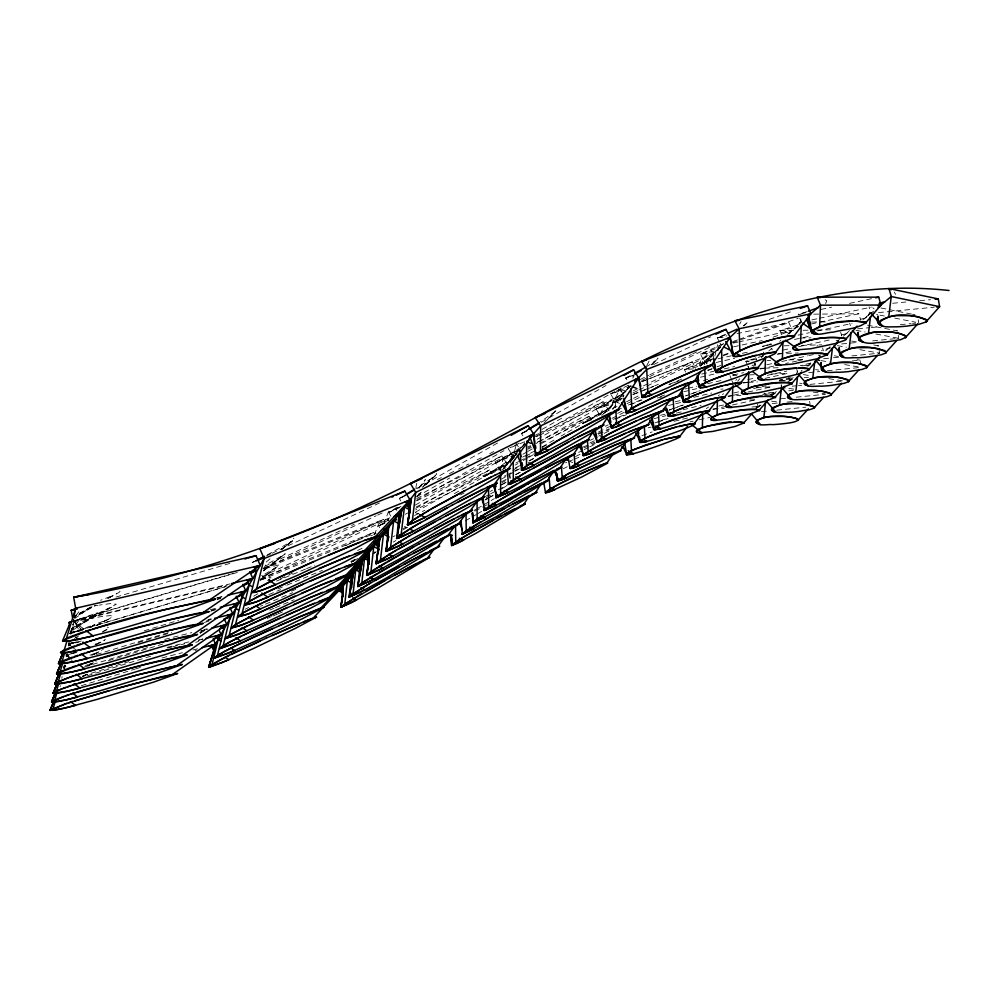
<?xml version="1.0" encoding="UTF-8"?>
<svg xmlns="http://www.w3.org/2000/svg" width="999" height="999" viewBox="0 0 999 999"><rect width="100%" height="100%" fill="white"/><g stroke="black" fill="none" stroke-linecap="round" stroke-linejoin="round"><path stroke-width="0.75" stroke-dasharray="5 3.75" d="M64.698 668.306L64.785 665.484M64.773 668.356L64.91 665.584M73.264 624.038L72.902 628.671L73.764 619.392M66.571 656.693L66.796 653.821M68.719 645.928L68.943 642.981M66.646 656.743L66.908 653.895M68.794 645.966L69.068 643.044M72.452 632.679L71.341 630.032L109.266 608.241L71.628 628.546L71.066 634.565L71.341 630.032C84.69 618.356 101.261 612.449 116.346 604.22L110.552 603.583L99.376 605.069M63.998 668.306L64.448 665.546M60.115 686.713L60.34 685.601M61.788 678.271L62.125 676.535M63.774 668.219L64.386 665.159L66.771 666.97M66.134 656.306L66.521 654.345M68.656 643.593L68.794 642.906L70.479 645.092M70.467 634.415L71.778 627.797M72.378 624.8L72.527 624.038M71.628 628.533L70.43 634.465L71.628 628.546L114.41 605.806M415.846 487.437L416.783 483.304M714.859 356.044L717.582 344.705M699.362 365.659L700.836 359.677M512.462 459.765L516.121 445.017M500.287 470.217L503.184 458.653M739.797 378.696L737.649 381.168M63.499 668.031L64.386 665.159L66.346 667.17M762.05 356.818L763.898 351.186M383.691 524.05L388.686 511.076M374.325 534.964L378.696 523.676M796.253 374.325L797.552 370.979M646.728 365.659L649.462 360.327M599.999 414.685L604.245 406.456C614.135 403.209 614.048 405.656 604.82 412.849M611.6 405.407L618.818 391.383L626.51 390.159L606.256 411.725M626.735 389.91L629.42 384.702M632.767 378.184L634.103 375.587L625.761 378.084L629.008 383.316M500.249 469.218L502.272 465.522M510.077 460.127L514.922 451.298M523.239 445.404L524.662 442.819M739.672 324.126L741.108 321.578M700.361 365.671L707.267 353.459L713.224 354.42L712.424 355.994L706.555 359.74L684.377 369.63L685.689 372.14M717.082 349.75L720.616 343.506M547.777 419.18L555.856 410.552M612.662 409.49L622.889 393.856L630.469 386.438M705.993 363.961L712.824 353.796L720.391 347.19M79.87 618.918L71.041 631.505L97.44 612.824L73.027 621.191M75.912 615.921L80.857 608.903M200.287 633.591L202.11 631.056M510.027 462.737L517.195 452.859M503.221 468.718L515.034 454.982L503.733 467.207M651.798 364.872L657.954 358.604M418.868 488.249L425.274 479.72M419.093 487.899L425.337 479.607M789.385 333.978L792.107 330.369L788.96 322.59L737.075 333.604M753.346 366.346L755.244 363.873M754.769 366.246L755.744 364.598L754.62 363.224M524.575 443.906L500.624 470.691L495.654 462.999L521.865 446.603M761.338 357.654L763.273 355.494M796.702 326.286L801.735 320.654L799.025 324.238L800.699 319.006L801.36 322.165L788.698 333.391M825.649 303.634L826.76 300.711L822.764 298.389M517.619 451.723L520.779 448.314M521.828 447.177L524.987 443.756M422.802 487.075L430.082 479.395L436.725 474.225L436.238 473.376M422.565 487.2L430.082 479.395L415.834 488.486M504.458 467.245L514.685 456.643M544.03 423.064L554.82 411.888M517.007 453.234L506.88 463.686L452.36 494.792M504.895 466.795L514.148 457.217M603.483 413.723L631.043 385.502M651.348 364.722L657.891 358.029M601.76 415.472L630.631 385.926M865.958 317.445L870.641 312.65L868.418 315.409L870.316 310.527L871.415 313.461M828.296 348.589L830.094 346.753M846.715 333.366L849.475 330.544M417.545 496.066L421.803 491.77L418.693 493.943M281.506 549.375L294.605 538.961L293.281 538.236M277.435 566.595L260.889 579.607L278.396 565.022L263.611 568.893M102.585 649.8L103.409 648.988M425.811 484.89L435.489 475.437M417.445 496.028L421.803 491.77M425.512 485.002L436.238 474.762M416.833 496.965L422.427 491.608M374.15 553.396L375.262 551.997L374.513 551.997M700.162 365.859L720.304 346.678M722.477 344.618L723.563 343.581M555.369 411.326L540.434 421.878M720.067 347.577L708.628 357.804L710.689 361.813M700.137 366.333L709.128 358.304L700.961 365.447M718.418 395.729L719.367 394.892M735.788 380.319L736.775 379.445M751.935 365.996L752.971 365.072M754.008 364.16L755.044 363.236M762.399 356.718L763.461 355.781M768.805 351.036L772.052 348.151M779.732 341.346L780.843 340.359M657.305 359.49L647.377 366.221M263.349 571.003L265.597 569.068L263.311 570.904M626.061 391.433L616.72 397.727L596.103 409.053L600.724 416.546M611.513 406.306L602.434 412.412L582.28 423.476L586.663 422.003M266.246 562.012L270.779 558.179M743.855 325.849L746.141 323.938M720.704 347.202L712.824 353.796L638.998 389.985M701.073 365.522L711.825 356.506M757.18 407.405L760.014 405.057M772.514 394.717L777.01 390.996M793.218 377.597L788.223 380.881M801.048 371.116L802.11 370.242M807.017 366.183L811.737 362.287M819.38 355.956L820.479 355.045M825.686 350.749L830.556 346.728M838.561 340.11L837.399 341.059L839.522 339.523M843.193 336.263L849.113 331.381M862.886 319.98L874.487 310.389M787.562 334.403L798.151 326.373L797.414 326.898M263.923 570.504L285.239 553.708L268.281 566.995L283.004 555.294L265.235 565.247M260.165 580.207L275.274 568.131L262 575.699M281.418 549.487L293.481 540.097M267.645 580.706L270.042 578.833L267.932 580.307M281.568 549.325L292.47 540.859L281.943 549.1L291.171 541.745L265.946 555.581M513.998 457.242L483.691 476.685L499.737 469.767M770.828 396.228L775.561 392.794L771.59 395.479M755.519 408.891L759.015 406.343M722.464 394.593L723.651 393.731M90.797 627.26C97.178 621.915 106.518 621.74 112.85 616.333L110.477 615.609L102.472 616.383L73.476 621.64M74.675 618.556L90.709 607.255M706.293 408.603L708.503 407.055M756.231 408.179L760.177 405.507M787.574 382.267L791.57 379.57M90.659 627.185L94.468 624.662L69.393 633.266L225.487 586.588M90.36 606.992L73.751 617.869L95.267 605.569M743.244 325.886L747.577 322.402L747.252 321.004M757.442 407.405L761.088 405.107M808.041 366.084L810.589 364.473M790.084 380.681L792.582 379.096M772.826 394.705L775.286 393.144M388.661 519.867L378.646 525.899L380.02 528.246M522.889 435.851L521.391 433.554L528.583 429.208M354.895 560.039L351.273 562.225L353.733 561.038M390.834 516.146L388.711 512.537L396.665 507.767M400.774 500.924L399.325 498.464L407.467 493.581M82.78 676.723L89.286 672.889M89.086 665.272L94.418 662.15L89.873 663.96M94.455 653.995L100.474 650.948M95.854 644.63L105.532 639.522M474.138 510.364L476.311 509.103M476.923 508.753L482.28 505.644M483.616 504.87L494.33 498.663M465.409 520.816L470.929 517.619M472.065 516.945L476.261 514.522M477.397 513.861L481.568 511.438M74.338 638.473L79.608 635.426M96.741 625.536L105.969 620.217L96.478 625.374M502.085 482.642L505.482 480.681M515.821 474.725L520.142 472.24M490.384 491.396L492.544 490.147M501.461 485.002L506.043 482.367M486.213 497.727L492.957 493.831M501.66 488.798L507.18 485.614M485.102 500.037L489.223 497.652M490.447 496.953L493.181 495.367M108.404 598.151L119.093 592.395L120.055 591.383L119.568 590.746M512.799 470.254L519.905 466.171M528.971 460.951L534.84 457.579M501.573 479.083L508.678 475M509.29 474.637L514.073 471.89M515.422 471.116L519.48 468.781M524.7 441.758L508.191 448.638L513.299 456.506L518.181 453.721M527.909 448.164L530.894 446.453M535.164 444.006L537.587 442.619M539.01 441.82L622.889 393.856L618.881 387.4M510.726 461.213L483.691 476.685L510.876 463.012M522.889 454.258L526.935 451.935M527.822 451.423L532.417 448.801M541.57 443.556L589.11 416.346L591.396 420.055M501.96 469.93L505.981 467.619M525.574 456.381L532.817 452.235M542.045 446.94L556.068 438.898M560.988 436.076L565.009 433.778M567.669 432.242L607.929 409.165L603.246 401.586L539.697 433.042M515.222 465.097L517.907 463.561M523.276 460.477L527.297 458.166M528.646 457.392L533.478 454.62M403.097 529.845L407.305 527.435M357.679 558.553L351.273 562.225L354.033 560.801M372.39 554.02L376.311 551.773M393.219 542.07L395.816 540.584M108.729 597.889L116.658 593.793M535.352 436.638L611.6 393.169M515.559 455.507L509.103 457.155L495.654 462.999L521.203 448.414M537.187 439.298L603.246 401.586M415.459 512.162L489.597 469.93L492.057 473.726M542.107 429.345L562.599 417.682M253.646 596.166L257.842 593.781M385.152 522.877L378.646 525.899L388.898 520.067M415.197 505.132L501.848 455.906L506.88 463.686L415.746 509.777M405.344 514.31L407.667 512.974M415.796 508.354L519.88 449.15L515.447 442.332M526.873 431.143L521.391 433.554L527.634 430.007M541.321 422.24L606.031 385.527M399.563 507.617L388.711 512.537L400.911 505.631M416.595 496.753L449.787 477.959M416.508 500.224L503.958 450.649M406.081 495.404L399.325 498.464L406.493 494.418M416.958 488.499L497.539 443.032M82.455 676.623L89.186 672.864M87.8 665.834L94.418 662.15M91.658 655.469L97.09 652.459L87.662 656.106M95.879 644.48L99.9 642.282L95.105 644.193M82.667 676.785L89.46 673.064M88.174 665.933L96.216 661.538M93.719 654.657L101.686 650.324M618.069 389.947L621.44 388.112M96.453 644.492L104.62 640.072M102.298 632.167L107.705 629.27M91.409 607.005L74.063 616.296L94.668 605.406M107.417 598.438L112.762 595.579L100.574 600.287M96.191 625.761L110.964 617.857M615.671 407.417L615.322 401.598L610.576 393.943L614.397 391.908M634.49 374.712L625.761 378.084L632.267 374.637M474.862 511.113L487.312 504.67M485.177 496.553L489.285 494.443M490.646 493.743L507.167 485.264M485.614 499.3L487.112 498.526M488.161 497.989L493.693 495.142M402.972 528.696L405.744 527.272M393.082 536.713L394.992 535.726M501.498 484.565L506.106 482.205M460.414 494.905L464.11 493.019M501.71 481.63L506.281 479.295M515.596 474.537L521.191 471.69M414.548 515.496L424.85 510.264M504.183 476.248L505.731 475.462M506.568 475.049L512.112 472.227M513.498 471.516L519.892 468.269M723.139 343.943L700.436 354.096L704.47 361.75L704.595 364.747M515.159 468.019L519.58 465.771M529.32 460.839L533.491 458.716M378.646 525.899L385.577 522.402M416.096 507.005L489.597 469.93M522.689 457.067L533.828 451.461M542.182 447.252L546.366 445.154M515.896 462.987L518.681 461.588M520.067 460.889L524.413 458.691M525.624 458.079L533.616 454.046M256.406 560.427L252.347 562.462L259.453 559.902M416.783 500.874L519.88 449.15M388.711 512.537L401.136 506.318M416.745 498.501L501.848 455.906M495.654 462.999L516.57 452.559M527.697 447.003L530.519 445.591M537.499 442.107L589.11 416.346M513.299 456.506L516.083 455.119M527.897 449.2L531.393 447.465M539.747 443.281L607.929 409.165M563.099 468.818L567.232 466.758M578.621 452.372L582.792 450.299M584.178 449.612L588.349 447.54M589.735 446.84L595.304 444.08M575.524 456.531L580.394 454.095M399.325 498.464L404.882 495.704M437.35 479.582L441.358 477.597M449.363 473.626L456.318 470.167M458.553 469.055L468.831 463.961M477.172 459.815L481.343 457.754M489.685 453.608L493.856 451.536M509.84 447.827L511.476 447.015M514.747 445.404L522.177 441.72M535.239 435.252L538.586 433.591M536.563 436.675L538.211 435.864M539.185 435.377L622.889 393.856L623.563 396.828M598.551 432.03L609.69 426.511M590.322 440.284L593.506 438.698M598.676 436.138L602.859 434.066M604.245 433.379L611.213 429.932M589.885 443.007L594.43 440.746M617.594 413.349L622.951 410.714M611.962 418.381L624.55 412.175M605.344 426.273L608.141 424.9M521.391 433.554L526.985 430.806M616.97 406.443L582.28 423.476L593.818 418.843M626.585 401.71L632.23 398.938M633.616 398.264L641.945 394.18M627.035 403.596L640.883 396.79M641.72 380.507L710.526 346.89M604.245 406.456L596.103 409.053L623.988 395.404M633.391 390.796L638.661 388.211M643.506 385.839L692.319 361.95L695.629 368.269M619.467 403.334L615.322 401.598L622.29 398.189M632.941 392.957L637.612 390.671M618.818 391.383L610.576 393.943L614.785 391.883M616.046 391.271L630.207 384.365M640.022 379.57L648.626 375.374M649.837 374.787L691.37 354.52M692.694 353.883L696.665 351.948M625.761 378.084L632.717 374.712M653.571 364.573L710.639 336.838M245.092 609.24L248.801 607.467M350.774 561.401L355.007 559.378M357.567 550.437L363.161 547.764M345.741 545.616L373.801 532.33L375.162 534.652M280.294 578.896L287.312 575.574M288.723 574.9L292.932 572.902M371.191 535.814L372.427 535.227M373.676 534.64L376.148 533.466M262.437 576.473L383.616 519.305L385.701 522.864M260.402 579.52L388.861 518.881M264.435 566.445L354.208 524.263M263.486 568.731L376.186 515.771M377.597 515.109L384.64 511.788M256.581 560.489L252.347 562.462L256.681 560.726M266.446 555.869L270.704 553.883M272.053 553.246L379.42 503.021M102.847 631.543L109.528 627.809L107.218 627.147M681.705 379.108L675.836 381.655M725.836 334.228L717.245 337.824L719.317 341.733M267.27 618.456L271.541 616.62M272.964 616.021L277.223 614.198M277.897 613.91L282.867 611.788M269.705 610.089L274.001 608.266M275.437 607.654L294.093 599.737M291.496 591.146L295.804 589.335M260.452 606.256L262.787 605.282M265.497 604.133L292.719 592.657M565.571 462.837L566.77 462.337M568.431 461.65L572.689 459.865M574.113 459.278L581.206 456.318M277.834 588.948L286.039 585.514M287.213 585.027L322.452 570.329M268.793 594.567L280.619 589.635M673.201 382.754L669.043 384.478L672.714 384.003M583.041 447.065L594.88 442.17M584.09 447.814L595.317 443.169M276.561 581.068L305.469 569.118M306.593 568.643L314.872 565.234M260.689 580.082L375.574 532.917M597.827 433.491L609.24 428.821M598.413 434.215L609.34 429.745M260.727 578.671L373.801 532.33M263.636 569.118L390.322 517.619M613.136 419.393L617.407 417.669M618.718 417.132L624.725 414.697M615.372 419.218L626.81 414.585M262.974 568.256L383.616 519.305M628.446 404.97L642.419 399.363M620.079 408.778L621.366 408.266M630.644 404.558L642.032 399.987M596.103 409.053L621.977 398.788M633.478 394.243L642.107 390.821M643.518 390.259L653.621 386.263M654.682 385.839L658.378 384.365M615.322 401.598L622.552 398.738M632.667 394.73L655.806 385.564M610.576 393.943L630.656 386.089M642.12 381.593L692.319 361.95M641.346 381.743L645.329 380.182M646.49 379.72L712.824 353.796L708.741 346.054M85.514 665.584L88.424 664.497M797.726 324.962L779.969 330.681L782.554 337.1M641.982 435.626L652.185 431.893M654.882 422.902L659.278 421.303M660.739 420.766L668.056 418.106M657.891 422.215L668.031 418.506M762.861 355.906L745.941 361.313L747.402 365.022M697.252 391.695L685.639 395.904L700.324 390.572M669.268 409.915L682.617 405.057M668.818 410.302L671.066 409.49M672.914 408.816L683.428 404.982M660.202 396.591L664.622 394.992M703.371 380.806L707.729 379.233M707.504 370.229L712.287 368.506M717.057 366.795L720.629 365.509M678.558 381.056L669.043 384.478L670.079 384.24M708.129 370.442L711.663 369.18M707.167 363.186L704.47 361.75L714.685 358.092M723.451 354.957L729.295 352.859M773.114 337.163L792.107 330.369L739.447 341.745M693.593 368.843L684.377 369.63L712.225 359.677M723.051 355.806L730.244 353.234M732.654 341.633L737.512 339.897M738.985 339.373L798.114 318.306M707.267 353.459L700.436 354.096L720.754 346.865M732.367 342.732L788.96 322.59M723.101 337.325L717.245 337.824L726.098 334.69M760.951 322.34L793.006 310.989M830.768 347.827L821.44 350.474M68.556 643.818L75.037 641.658M260.489 579.882L269.73 577.322L271.041 577.834M807.167 311.613L798.164 314.31L801.21 314.822M768.868 344.48L771.178 343.768M81.306 685.726L134.99 669.118M135.614 668.918L142.595 666.758M195.13 650.499L196.491 650.074M82.667 675.873L128.784 661.663M198.664 640.134L200.012 639.722M201.361 639.31L202.697 638.885M87.388 675.711L152.685 655.594M195.729 642.345L198.714 641.42M84.228 667.032L150.762 646.64M200.974 631.243L202.347 630.819M203.734 630.394L205.107 629.982M206.481 629.557L207.854 629.133M108.342 660.739L122.315 656.455M124.613 655.744L164.885 643.406M199.613 632.767L203.921 631.443M144.218 630.794L178.521 620.391M211.189 610.476L216.059 609.003M96.453 654.507L170.991 631.78M206.219 621.041L210.452 619.755M137.874 642.757L171.641 632.467M204.408 622.477L208.878 621.116M68.694 643.905L75.037 641.982M217.445 599.063L220.492 598.139M75.936 652.11L66.396 655.007L68.344 657.067M210.777 611.263L215.235 609.902M72.065 646.965L68.519 644.293L76.923 641.758M217.22 599.5L220.417 598.551M226.249 586.45L70.754 632.966L82.842 630.057M83.741 628.933L73.127 620.978L234.365 573.076M73.177 621.291L239.822 571.703M115.946 597.077L230.719 563.174M767.719 344.842L762.587 346.341L765.584 346.753M865.159 318.057L859.402 319.63M732.454 374.95L734.914 374.238M846.228 333.716L839.41 335.539M810.713 363.087L800.336 365.634M162.025 657.916L182.43 652.684M192.957 649.974L197.465 648.826M167.07 647.402L189.847 641.633M167.67 648.089L171.84 647.04M172.665 646.828L184.74 643.756M198.326 640.309L202.847 639.16M648.164 427.834L651.123 427.085M674.188 421.316L688.511 417.744M164.748 639.372L191.845 632.592M203.896 629.582L206.905 628.833M200.387 631.068L204.583 630.007M653.87 418.668L665.896 415.696M676.41 413.099L682.417 411.625M207.954 619.63L210.976 618.881M73.951 653.134L66.396 655.007L68.844 656.867M208.529 619.842L211.551 619.093M660.464 415.322L665.084 414.185M682.991 409.79L701.023 405.369M791.083 377.697L779.67 380.157L781.505 387.275L781.206 384.553M68.519 644.293L81.244 641.071M210.377 609.677L218.456 607.654M668.593 405.457L674.55 404.021M675.749 403.721L682.142 402.172M675.187 401.798L680.619 400.487M693.818 397.327L711.675 393.032M217.07 597.814L223.476 596.266M69.743 633.428L78.771 631.256M79.396 631.106L82.555 630.357M216.646 598.164L223.826 596.44M657.379 397.977L661.9 396.903M683.778 391.733L696.778 388.648M73.127 620.978L230.132 583.866M72.178 621.79L227.185 585.164M685.064 388.973L687.087 388.499M687.949 388.299L697.002 386.176M707.567 383.691L721.715 380.369M700.461 377.222L714.235 374.038M701.71 374.076L713.748 371.316M724.213 368.918L734.69 366.521M684.377 369.63L698.039 366.558M716.246 362.45L734.615 358.316M690.097 421.84L693.119 421.166M699.175 419.817L709.752 417.445M755.881 407.117L758.116 406.618L757.067 402.447M704.47 361.75L712.05 360.065M718.056 358.728L731.355 355.769M742.382 353.309L748.451 351.96M733.753 392.957L738.523 391.895M753.546 388.561L766.108 385.776M718.706 406.069L723.838 404.932M770.366 394.568L773.551 393.856L772.477 389.61M712.936 409.315L724.912 406.655M732.404 404.995L756.38 399.675L747.24 400.149M747.839 379.632L755.344 377.972M767.319 375.337L786.85 371.029M743.506 383.092L749.712 381.73M751.236 381.406L755.806 380.394M764.934 378.396L787.761 373.376L789.622 380.569L781.942 380.894M728.308 396.378L732.916 395.367M733.678 395.192L739.035 394.018M747.851 392.07L771.752 386.788L756.33 387.5M700.436 354.096L718.493 350.137M733.553 346.84L762.15 340.572M782.841 350.137L791.071 348.339M798.563 346.703L831.543 339.523M766.845 364.785L772.839 363.474M781.842 361.501L807.754 355.819M808.828 355.582L813.323 354.595M733.041 375L743.668 372.677M760.376 369.031L774.637 365.921M785.714 363.499L788.486 362.887M792.282 362.063L796.84 361.064M797.739 360.876L804.432 359.403L785.963 360.015M733.066 343.119L738.336 341.983M798.064 335.14L809.44 332.679M817.569 330.919L852.06 323.439M748.925 361.688L745.941 361.313L757.354 358.841M777.272 354.508L792.981 351.099M816.945 345.904L817.919 345.691M811.85 319.905L817.881 318.606M819.33 318.294L871.303 307.118M789.51 333.703L785.464 331.68L779.969 330.681L798.189 326.773M811.101 324.013L858.915 313.761L860.701 320.204M771.69 344.368L762.587 346.341L764.16 346.291M794.442 339.46L802.035 337.824M803.221 337.562L811.138 335.864M65.509 654.907L68.319 654.308M805.768 312.687L798.164 314.31L798.975 314.298M820.966 309.453L831.605 307.192M849.5 303.371L872.651 298.451M717.245 337.824L726.947 335.764M68.981 644.205L73.302 643.294M69.693 633.541L75.612 632.317M72.527 653.396L76.748 652.534M74.75 642.994L79.071 642.132M94.156 605.968L98.077 605.294M780.993 398.751L785.551 398.289M796.215 397.202L825.386 394.243M761.363 411.713L767.769 411.064M776.685 410.152L805.806 407.167M808.715 372.639L819.679 371.541M827.234 370.779L859.664 367.52M792.195 386.201L797.027 385.714M798.576 385.552L801.685 385.239M809.977 384.403L843.593 381.006L826.835 378.334M768.618 392.832L776.96 391.995M788.661 390.834L793.293 390.372M772.202 403.584L778.408 402.959M787.062 402.098L793.98 401.398M857.554 328.846L869.792 327.647M871.315 327.497L878.446 326.798M900.374 324.65L911.076 323.601M912.611 323.451L915.658 323.152M841.645 343.968L858.016 342.357M872.676 340.909L895.666 338.624M898.026 338.399L898.725 338.324L898.238 335.339M823.638 358.728L831.905 357.904M833.441 357.754L839.672 357.13M851.897 355.906L879.57 353.159L878.421 345.816L872.277 344.717M802.11 365.859L810.713 365.022M852.272 360.926L860.114 360.164L860.776 364.485M781.892 381.019L779.67 380.157L793.468 378.783M804.207 377.722L808.503 377.297M874.849 312.974L870.903 313.361L869.08 306.855M878.533 312.612L934.177 307.205M896.815 330.931L897.514 330.856L865.896 324.9M877.384 345.916L878.421 345.816M892.656 303.271L905.818 302.023M919.729 300.699L930.556 299.663M713.024 409.066L724.275 408.454M751.972 406.955L758.116 406.618M727.896 396.054L740.846 395.429M762.649 394.38L773.551 393.856M720.779 389.148L723.051 389.036M742.632 382.53L747.739 382.317M748.189 382.292L757.392 381.918M733.041 375.549L736.912 375.387M749.762 374.887L754.32 374.7M771.041 374.038L787.761 373.376M759.74 368.344L763.96 368.206M764.397 368.181L781.143 367.607M745.941 361.313L749.063 361.213M767.17 360.627L770.566 360.514M777.846 353.559L798.288 352.997M784.09 345.791L789.085 345.666M801.548 345.354L821.815 344.842M800.137 338.049L811.001 337.837M779.969 330.681L795.741 330.407M803.046 330.282L809.202 330.169M816.633 330.045L832.267 329.77M811.688 322.053L828.995 321.853M813.735 314.161L858.915 313.761M773.076 394.605L763.985 393.294L766.196 394.118M771.553 401.136L778.171 402.085M788.823 388.386L794.055 389.173M813.124 392.058L820.641 393.194M822.077 393.419L825.162 393.881M779.67 380.157L784.277 380.856M799.675 383.191L802.072 383.554M815.521 369.593L818.668 370.092M803.333 374.588L811.613 375.911M820.953 360.589L829.907 362.1M844.679 364.585L859.714 367.12M834.302 355.794L838.411 356.493M857.08 359.652L860.114 360.164M851.523 341.021L856.917 341.983M837.349 345.654L846.39 347.252M859.964 349.675L879.57 353.159M856.018 330.307L865.171 332.03M875.848 334.028L898.725 338.324M880.893 307.967L911.363 314.036M912.512 314.26L914.984 314.747M876.598 314.498L877.634 314.697M879.869 315.135L884.352 316.034M894.817 318.107L915.733 322.252M570.129 461.526L572.814 462.674M415.422 512.574L418.169 513.948M404.37 526.323L407.043 527.659M261.601 575.436L268.044 579.657M75.624 636.625L79.271 639.372M73.239 647.864L77.972 651.435M872.776 307.792L874.1 308.891M771.29 348.426L772.389 349.875M818.418 355.045L819.317 355.981M74.201 622.077L80.594 628.683L73.439 619.43L78.309 628.808L74.313 619.23M836.175 340.322L837.062 341.296M75.4 637.125L77.997 640.496M67.595 654.907L70.405 658.566M71.354 659.79L73.227 662.225M894.355 292.095L895.541 294.355M395.379 508.029L396.815 510.452M720.004 343.044L721.39 345.654M619.08 397.752L620.441 400.324M68.794 642.906L70.105 645.454M67.295 654.932L68.569 657.417M69.605 642.807L70.679 645.379M67.52 653.808L68.719 656.668M799.762 318.231L801.36 322.165M755.656 357.654L756.643 360.139M747.889 366.258L748.863 368.731L748.376 365.659M729.994 375.661L731.418 379.295M731.892 380.519L732.841 382.942M849.687 323.064L850.386 325.624M840.646 332.168L841.682 335.964M822.614 347.827L823.413 350.799M796.765 369.368L797.527 372.265M713.611 358.117L712.824 353.796L713.548 358.341M622.889 393.856L623.401 396.778M918.218 319.805L918.718 322.852M809.64 401.223L810.027 403.958"/><path stroke-width="1.5" d="M589.035 439.835C564.885 454.545 536.026 473.713 508.391 484.328A6.531 0.837 -32.3 0 1 509.727 482.892L513.286 480.282L513.299 462.45M598.713 426.723L603.896 424.825L590.434 433.616L553.521 454.807L529.507 467.507L521.466 470.254A6.706 0.887 -32.4 0 1 522.877 468.756L526.535 466.058L526.623 443.131M619.13 409.602L567.794 439.935L545.629 451.673L535.264 455.694L540.484 451.098L540.659 425.924L535.264 417.669L633.628 369.867L638.573 377.797L640.859 386.238M399.088 541.995L402.997 543.968L386.039 551.348L387.924 538.673L386.064 551.386L397.103 546.965L426.148 531.431L469.53 506.58L484.515 496.928L477.297 499.875M707.317 426.123L728.458 422.54L739.884 421.953L744.28 422.852L735.127 426.473L712.811 431.406L699.2 432.892L696.715 432.467L696.266 431.156A7.892 2.01 -17.3 0 1 697.889 429.782L702.384 427.697L702.647 414.148M722.102 413.436L743.606 409.84L755.868 409.34L759.577 410.302L750.187 414.036L727.459 419.031L713.661 420.479L711.163 420.005L710.751 418.618A8.067 2.085 -17.5 0 1 712.449 417.195L717.07 415.047L717.407 399.637M373.901 542.37L378.546 540.447L378.234 552.435L377.335 542.007L378.509 550.998M737.524 400.212L759.39 396.603L771.802 396.191L775.499 397.24L765.871 401.086L742.732 406.143L728.721 407.555L726.211 407.03L725.848 405.569A8.254 2.173 -17.7 0 1 727.622 404.083L732.367 401.86L732.729 387.3M753.596 386.413L775.836 382.817L788.398 382.48L792.107 383.616L782.229 387.587L758.628 392.707L744.417 394.068L741.907 393.506L741.595 391.958A8.442 2.26 -18 0 1 743.431 390.409L748.313 388.112L748.775 371.703M798.825 368.094C835.813 366.483 758.179 386.213 758.029 377.747A8.654 2.36 -18.3 0 1 759.939 376.136L764.972 373.751L765.496 356.943M782.379 358.753L794.829 355.382L807.766 353.621L821.802 353.109L827.497 354.57L817.082 358.803L792.557 364.061L777.909 365.309L775.386 364.635L775.187 362.912A8.866 2.46 -18.6 0 1 777.197 361.226L782.379 358.753L782.966 341.296M800.574 343.057C815.097 338.224 831.255 335.814 846.228 338.586L844.904 340.297L835.676 343.444L810.664 348.776L795.803 349.962L793.268 349.213L793.144 347.39A9.091 2.56 -18.9 0 1 795.241 345.629L800.574 343.057L801.248 325.15M811.513 332.217L811.937 331.144A9.341 2.672 -19.2 0 1 814.123 329.295L819.63 326.636L820.504 305.182L817.207 297.165L878.733 297.153L880.956 305.045L866.071 322.415C857.629 329.183 843.893 329.308 833.266 332.168C826.56 332.23 817.157 336.738 811.513 332.217L808.428 315.884L812.012 333.092L806.605 319.368M364.785 554.445L369.081 552.647L368.494 564.185L367.932 554.133L369.081 562.912M383.741 529.57L388.499 527.609L387.862 539.747L387.225 529.258L388.424 538.486M394.642 515.871L398.963 514.11L396.815 538.536L401.66 510.626L396.815 538.536L410.564 532.629L437.4 518.281L481.755 492.944L497.127 483.029L482.08 489.722L452.235 505.119M499.787 472.827L510.389 468.369L494.617 478.583L456.093 500.636L425.062 517.37L409.365 524.587L407.53 524.8L411.413 498.039L409.215 512.35L409.99 499.875L404.832 491.133L259.865 548.726L264.098 558.553L256.581 588.873L252.123 592.469L255.382 592.282L264.747 589.135L297.677 575.262L354.433 548.801L379.245 535.551L364.46 540.409M383.566 529.957L388.499 527.609L386.064 551.386L391.333 546.952L406.718 537.462M377.797 552.022L378.546 540.447L373.726 542.744M363.449 555.344L369.081 552.647L366.995 575.412L380.07 569.542L405.282 555.856L461.076 522.752L450.874 527.297M678.995 426.548C739.66 411.388 606.793 457.992 648.363 436.713M247.49 625.749L230.894 634.39L225.287 638.461L236.9 635.002L266.858 621.977L318.394 597.527L340.784 585.564L337.799 586.301M525.049 504.133L475.974 533.291L457.367 543.256L451.585 545.404L451.373 535.826L451.698 545.516L463.548 540.097L459.365 538.324M424.775 512.749L412.375 520.566L407.517 524.762L409.478 511.413L407.53 524.8L413.361 523.026L425.062 517.37L419.555 514.635M254.27 614.797L237.25 623.651L231.468 627.872L243.319 624.425L273.963 611.188L326.723 586.276L349.662 574.013L346.641 574.725M709.502 410.939C709.889 413.574 627.559 441.795 662.549 423.676M765.596 401.748L763.848 417.694L757.854 419.992A9.778 3.097 -10.9 0 0 756.168 421.491C757.542 427.147 768.056 423.876 772.539 424.637A63.849 20.642 -11.4 0 0 781.393 423.938C827.135 419.455 761.95 409.802 755.943 422.377L760.376 424.488L751.598 413.986M423.064 560.189L429.807 557.205L377.46 588.399L351.161 602.784L340.946 607.242L344.805 603.958L347.327 580.719L350.037 582.117M407.829 524.912L409.215 512.35M766.757 401.486L775.786 412.137L772.976 411.451L771.353 409.915C782.092 400.337 801.535 402.535 814.447 407.08L814.098 408.091L810.064 409.59L797.152 411.638A65.335 21.454 -11.7 0 1 788.136 412.337C783.641 411.551 772.764 414.86 771.603 408.991A9.99 3.209 -11.1 0 1 773.363 407.43L779.52 405.057L781.343 388.761M369.168 583.803L410.402 560.938L439.735 546.216L386.313 578.046L359.503 592.657L349.101 597.09L353.109 593.718L355.719 569.892L358.416 568.344M408.404 555.993L450.137 534.74L395.579 567.22L369.618 581.331L357.667 586.475L361.813 582.979L364.523 558.541L366.433 557.554M782.442 388.374L791.82 399.288L788.124 398.077L787.662 395.979A10.215 3.334 -11.5 0 1 789.51 394.355C802.334 388.798 818.543 388.786 831.28 394.13L830.893 395.192L826.735 396.74L813.548 398.826A66.908 22.315 -12 0 1 804.37 399.538C799.05 399.013 791.37 401.411 787.387 397.015L789.547 394.33L795.766 391.92L797.564 376.748M379.083 565.971L383.054 567.994L366.67 575.337L370.941 571.703L373.763 546.628L379.195 549.388M798.863 374.825L808.528 385.901L804.632 384.49L804.407 382.43A10.465 3.472 -11.8 0 1 806.33 380.731C819.342 375.012 835.951 374.962 848.8 380.631L848.376 381.743L844.093 383.354L830.631 385.502A68.556 23.227 -12.4 0 1 821.278 386.201C815.908 385.664 807.904 388.112 804.095 383.441L806.368 380.706L812.774 378.196L814.822 361.139M457.917 516.82L472.49 510.127L457.904 519.555L415.459 543.943L387 559.24L376.136 563.673L380.469 559.927L383.454 534.115L386.138 532.579M386.064 551.136L390.559 547.477L393.656 520.954L396.341 519.418M396.528 538.174L401.173 534.378L404.408 507.092L406.481 506.043M815.996 360.714L825.948 371.94L822.202 370.592L821.865 368.294A10.714 3.609 -12.1 0 1 823.875 366.521C837.075 360.639 854.12 360.527 867.082 366.571L866.608 367.732L862.199 369.393L848.438 371.591A70.317 24.176 -12.8 0 1 838.898 372.302C833.528 371.678 825.162 374.3 821.515 369.355L823.925 366.496L830.519 363.886L832.479 347.777M407.567 524.512L412.375 520.566L415.734 492.47L410.502 483.616L528.234 425.711L533.553 433.866L534.94 442.507M833.853 345.979L844.118 357.38L841.22 356.518L839.697 354.645C851.111 343.843 872.614 345.816 886.138 351.885L885.626 353.097L881.081 354.832L867.02 357.093A72.178 25.187 -13.2 0 1 857.292 357.804C852.734 356.993 840.184 360.327 840.097 353.534A10.989 3.759 -12.5 0 1 842.194 351.685L849.125 348.926L851.086 332.442M852.409 330.507L863.099 342.17L859.315 340.659L859.14 338.124A11.276 3.921 -12.9 0 1 861.338 336.188L873.151 332.342L889.959 332.043A68.631 23.264 -12.4 0 1 897.714 333.129L904.732 335.302L906.031 337.2L900.811 339.635L886.413 341.958A74.151 26.261 -13.7 0 1 876.485 342.657C864.997 345.492 848.825 338.499 868.481 333.316L870.529 316.433M878.67 323.976L879.045 322.003A11.576 4.083 -13.4 0 1 881.355 319.967L888.735 316.983L891.258 296.528L888.985 288.561L938.286 298.926L939.622 306.668L926.91 320.879A4.658 1.611 -13.7 0 1 926.273 321.865L918.98 324.3L906.68 326.124A76.261 27.398 -14.1 0 1 896.565 326.835C888.998 326.586 874.287 329.258 877.884 316.071L878.658 323.938L882.941 326.261L871.902 314.435M261.426 603.246L243.943 612.325L237.974 616.708L250.087 613.299L281.456 599.85L335.477 574.437L359.016 561.863L344.805 566.733M461.076 521.166L462.375 534.403L496.54 516.533L536.85 492.195L531.88 494.243M709.078 399.687C745.366 391.021 711.251 403.608 700.336 407.592C696.315 410.164 649.113 424.1 677.359 410.052M377.947 551.273L376.136 563.673L392.782 556.281L388.698 554.208M366.683 575.149L368.469 563.261L366.695 575.362L371.616 571.253L386.263 562.212M376.136 563.448L379.757 538.873L376.136 563.673L390.147 553.771L429.595 531.63M311.813 571.653L265.185 592.907L250.05 600.936L244.855 604.919L257.218 601.548L289.348 587.887L344.692 561.962L368.856 549.063L354.37 553.921M340.909 607.067L342.607 595.941L340.946 607.242L356.518 599.974L352.547 597.926M66.983 703.321L49.95 710.364L64.236 708.266L97.64 699.225L153.996 682.005L177.56 673.501L137.263 682.979A328.796 46.354 -17.5 0 0 116.359 688.661L74.7 700.823M55.569 692.382L51.611 702.16L66.109 699.874L100.312 690.709L158.029 673.164L182.168 664.46L140.946 674A335.664 48.402 -17.5 0 0 119.543 679.757L76.861 692.145M725.124 385.364C787.786 370.167 648.176 419.368 692.831 395.829M57.293 683.166L53.222 693.306L68.082 691.046L103.134 681.743L162.263 663.873L187.013 654.957L144.83 664.56A342.832 50.587 -17.4 0 0 122.889 670.404L79.133 683.004M548.938 480.132L502.809 507.617L473.176 522.789L472.49 512.662L473.176 522.789L472.265 513.361M350.012 572.839L351.473 575.362L349.126 597.115L353.584 572.639L349.126 597.115L364.96 589.81L360.889 587.712M357.679 586.301L362.287 561.426L357.704 586.5L362.462 582.529L376.773 573.701M59.228 673.264L54.92 683.99L70.155 681.755L106.106 672.315L166.721 654.108L192.108 644.967L179.47 647.127L148.913 654.62A350.324 52.922 -17.4 0 0 126.423 660.551L81.531 673.376M74.251 615.322L75.649 608.266L73.689 597.277L256.056 555.694L260.215 565.397L210.115 599.6L167.632 609.028A384.003 64.136 -17.1 0 0 142.632 615.297L92.545 629.095M60.602 664.472L56.706 674.15L72.34 671.965L109.228 662.387L171.416 643.818L197.465 634.44L184.54 636.575L153.209 644.155A358.154 55.432 -17.3 0 0 130.145 650.162L84.053 663.224M63.174 652.459L58.604 663.748L74.65 661.613L112.525 651.897L176.361 632.966L203.122 623.339L189.885 625.449L157.755 633.091A366.358 58.117 -17.3 0 0 134.078 639.198L86.726 652.497M741.895 370.379C805.431 355.244 662.999 405.332 709.028 380.956M70.042 647.639L62.637 650.786L60.602 652.747L65.447 652.772L77.085 650.674L116.009 640.821L181.593 621.515L209.103 611.625L195.529 613.698L162.55 621.403A374.962 61.014 -17.2 0 0 138.237 627.584L89.548 641.133M561.688 467.307C538.086 481.743 510.776 499.762 484.065 510.477L483.129 496.803M83.229 632.03L67.445 637.774L62.725 641.083L67.695 641.171L79.683 639.085L119.705 629.095L187.113 609.39L215.409 599.225L210.115 599.6M548.414 492.232L545.479 492.694L554.47 486.575M775.798 352.809C776.473 355.769 686.887 386.089 725.986 365.372M313.723 617.819L316.571 617.045L295.716 628.196L254.495 648.039L222.278 662.562L208.741 667.332L212.063 664.472L218.194 639.435L217.045 636.675M321.366 607.804L324.263 607.092L302.922 618.456L260.801 638.673L227.872 653.433L214.061 658.229L217.495 655.244L223.788 629.582L222.602 626.76M329.383 597.315L332.317 596.615L310.477 608.241L267.395 628.858L233.741 643.856L219.655 648.663L223.189 645.566L229.67 619.23L228.097 615.509M229.183 635.389L235.839 608.341L234.228 604.532M235.489 624.687L242.345 596.878L241.246 594.28M242.133 613.386L249.201 584.802L247.502 580.806M249.151 601.473L256.443 572.04L254.683 567.944M560.427 480.419L557.479 480.819L566.733 474.513M575.049 453.896C550.861 468.656 523.164 487 495.941 497.714L494.942 483.741M777.859 338.261C829.944 326.873 744.755 356.456 738.985 356.243C726.66 358.491 737.999 351.111 742.382 349.65C752.722 344.942 763.723 341.845 774.712 339.023M572.964 468.081L570.017 468.431L579.545 461.913M213.224 638.736L215.497 644.193L208.741 667.332L228.883 659.727L225.187 657.217M655.756 425.886L661.013 428.783L653.758 429.645L654.145 428.334L657.704 426.011L672.552 419.78L696.515 412.687L709.727 410.489L690.509 414.26L663.186 423.389M878.558 323.214C890.334 311.663 912.686 313.698 926.76 320.267L926.91 320.879M66.471 638.224L75.649 608.266L260.215 565.397L254.27 567.157M64.223 650.012L66.896 641.296M62.737 653.383L58.654 663.136L62.113 661.126L64.848 652.235M60.727 664.085L56.756 673.563L60.115 671.64L62.775 662.999M76.311 674.25L82.28 678.808C83.004 678.708 43.806 688.711 58.229 681.58L60.502 674.2M74.101 683.678L79.908 688.124C80.657 688.011 42.37 697.914 56.444 690.996L58.654 683.816M72.802 693.256L77.647 696.99C78.421 696.852 41.009 706.655 54.745 699.937L57.018 692.544M53.134 708.441L55.345 701.236M586.063 455.182L583.129 455.482L589.385 450.774L604.258 442.932L633.304 429.945L648.851 424.425L621.253 439.385L587.362 454.757M670.204 412.525L675.599 415.472C648.588 419.655 704.37 399.325 706.093 400.474M208.579 666.957L216.845 641.833L208.741 667.332C223.389 656.081 243.369 649.462 260.289 640.834M603.721 425.087L577.809 437.062M599.775 441.695L596.84 441.92L609.465 433.603L636.45 420.829M685.689 398.776L690.821 401.561C663.661 405.532 720.204 384.94 722.102 386.138M614.123 427.572C605.194 428.521 625.948 418.344 628.046 417.145M701.473 384.19L706.73 387.025C679.457 390.759 736.75 369.88 738.835 371.153M717.981 368.931L723.388 371.803C696.003 375.299 754.045 354.121 756.355 355.469M629.17 412.774L626.248 412.849L630.431 409.29L639.647 403.971L667.682 390.834M58.891 674.113L55.045 683.353L59.166 673.476M56.906 684.14L53.347 692.707L56.781 684.465M68.956 625.624L62.575 640.846M55.132 693.331L51.648 701.673L55.607 692.307M53.521 701.972L50.112 710.114L53.422 702.272M58.454 663.548L63.137 652.534M56.568 673.95L61.114 663.249M735.651 353.147L740.833 355.869C719.63 359.028 751.448 344.93 755.369 344.593C767.095 341.733 783.99 334.39 794.33 336.563M712.574 364.872L696.39 373.976L668.194 387.662L649 395.916L642.132 397.477L648.551 392.157L665.509 383.216L695.466 370.179L712.836 364.435L692.557 371.353L662.075 384.89L647.002 393.119L642.07 397.39L644.954 397.24M607.742 463.074L581.905 476.935L549.662 491.795M561.688 479.982L594.467 464.947L620.903 450.574L598.089 459.465L567.494 474.088M536.838 492.27L512.562 504.183M574.238 467.644L607.567 452.447L634.565 437.774L614.872 445.179L586.538 458.241M648.726 424.675L628.908 431.78M663.548 410.789L635.564 425.736L601.073 441.271M615.446 427.16L650.524 411.463L679.37 395.841L662.362 401.698L633.428 414.498M695.454 380.906L684.827 383.828L653.858 396.99L633.204 407.567L626.273 412.999L633.166 411.426L652.035 403.246L683.603 387.737L695.704 380.532L671.428 389.248M211.738 646.141L212.862 648.838L264.098 558.553L409.99 499.875L409.602 512.912L408.579 501.698L410.065 513.049L407.18 503.508L410.202 510.302M680.444 436.413C680.744 438.911 601.51 466.333 634.752 449.213M340.734 585.689L309.29 597.864L249.35 624.85M694.642 423.963C680.494 424.388 663.423 430.981 648.988 436.438M349.613 574.138L317.52 586.413L256.181 613.873M358.966 561.987C326.561 572.489 294.755 588.161 263.374 602.297M368.806 549.2L342.52 558.691L287.4 582.454L256.718 597.227L247.265 602.672L244.98 605.069L253.247 603.009L267.982 597.202L261.726 593.069M725.012 397.34C710.751 397.315 692.744 404.245 678.009 409.777M741.196 383.154C726.847 382.867 708.416 389.972 693.506 395.542M451.198 536.438L452.035 545.491L451.223 536.163L451.698 545.516L462.999 537.387L493.256 520.154M614.11 411.163L617.882 409.578L638.573 377.797L642.045 397.227M602.447 425.124L608.403 416.009M528.071 471.116L559.515 453.871L587.749 439.922L594.48 429.67M469.755 527.172L474.038 528.983L461.925 534.265L478.533 523.101M545.641 468.044L573.738 454.021L579.557 445.192M758.104 368.319C743.693 367.744 724.799 375.037 709.715 380.656M556.768 469.093L560.377 467.482L566.371 458.416M544.043 481.955L547.614 480.332L553.521 471.416M535.402 492.632L540.409 485.102M480.931 515.659L485.002 517.37L472.752 522.639L484.777 514.173L516.196 496.378M520.242 506.006L523.713 504.395L528.883 496.64M712.025 364.373L730.157 337.3L725.948 329.395L641.708 361.438L646.715 369.455L647.901 392.557M694.867 380.469L700.861 371.578M492.307 503.471L496.478 505.207L484.078 510.464L501.535 498.688M678.521 395.804L685.289 385.801M600.861 436.8L606.493 439.198L596.952 442.12L603.334 437.025L619.068 428.771L643.581 417.782L662.911 410.452L669.605 400.599M647.989 424.45L654.083 415.522M633.716 437.837L639.747 429.046M620.054 450.661L625.162 443.231M561.188 483.029L588.586 470.279L606.955 462.949L612 455.631M515.634 476.873L521.103 479.133C490.959 493.781 522.652 473.963 529.37 470.367M528.721 462.824L534.328 465.109C518.631 473.439 517.532 471.303 532.442 462.225M494.792 483.716L502.859 472.602M495.117 475.099L508.041 469.055L533.553 433.866L535.352 455.744L548.239 450.387L542.469 448.039M470.204 510.889L476.511 502.247M482.192 497.639L489.51 487.587M440.122 539.31L447.902 535.539L455.144 525.624M458.791 523.513L465.871 513.798M349.101 596.927L367.732 584.64M427.584 558.004L433.054 550.524M429.845 550.774L437.512 547.027L443.756 538.498M794.305 335.701L810.826 313.773L807.579 305.831L734.864 320.766L739.135 328.758L739.884 350.861M759.465 354.695L775.798 352.023L783.915 341.183M758.004 367.57L766.108 356.893M741.046 382.455L748.613 372.54M724.924 396.703L733.266 385.689M709.302 410.327L716.72 400.674M694.405 423.401L701.76 413.873M343.281 593.119L339.31 591.058L415.734 492.47L533.553 433.866L529.295 436.276M664.872 439.148L680.119 435.939L687.399 426.536M857.117 326.074L846.29 338.649C828.883 336.163 807.379 337.337 792.819 348.014L793.943 349.563L798.75 350.062L785.476 340.184M838.124 341.758L827.384 354.183C810.239 352.048 789.247 353.122 774.887 363.511L776.061 364.96L780.831 365.384L769.105 356.543M819.942 356.755L809.29 369.043C794.704 366.658 779.083 369.131 764.972 373.751M801.56 372.24L791.957 383.266C777.547 380.969 762.237 383.891 748.313 388.112M775.249 397.689A4.071 1.049 -18.1 0 0 775.286 396.928L784.527 386.401M926.248 321.865L926.872 320.529L925.574 319.205L918.506 316.895A70.392 24.226 -12.8 0 0 910.651 315.721L896.203 315.634A17.645 6.194 -13.4 0 0 888.723 316.958M759.34 410.739A3.984 1.011 -17.8 0 0 759.352 410.015L768.506 399.612M744.068 423.264A3.896 0.974 -17.6 0 0 744.055 422.577L752.122 413.449M679.22 396.116L663.473 401.248L629.07 416.633M54.783 683.728L67.944 677.834M527.484 440.646L526.635 441.608L530.956 443.356M528.633 439.36L540.659 425.924L638.573 377.797L634.527 380.095M905.519 337.824A4.545 1.548 -13.3 0 0 906.081 336.9L917.756 323.926M53.084 693.069L61.638 688.898M885.651 353.097A4.421 1.486 -12.8 0 0 886.175 352.21L896.64 340.634M866.633 367.719A4.321 1.436 -12.5 0 0 867.12 366.87L877.497 355.444M848.401 381.743A4.208 1.374 -12.1 0 0 848.85 380.931L859.152 369.63M830.918 395.192A4.121 1.324 -11.8 0 0 831.33 394.405L841.545 383.241M51.486 701.935L63.961 696.39M814.123 408.091A4.021 1.274 -11.5 0 0 814.522 407.355L823.638 397.415M798.001 420.504A3.934 1.224 -11.2 0 0 798.351 419.78L808.403 408.878M322.602 608.041L313.299 617.969L303.634 621.84M324.675 605.831L343.269 585.951L341.845 583.478M378.546 540.447L346.178 574.887L335.726 578.883M369.081 552.647L337.35 586.45L327.11 590.421M375.587 536.338L409.99 499.875L404.82 502.31M365.259 549.875L398.963 514.11L399.188 522.976M355.469 562.699L388.499 527.609M634.577 381.88L646.715 369.455L730.157 337.3L733.591 356.481L725.749 341.496M620.766 450.874L617.345 451.523M634.415 438.099C617.02 442.757 597.502 452.997 580.319 461.488M729.045 338.361L739.135 328.758L810.826 313.773L807.617 314.91M809.24 315.172L820.504 305.182L880.956 305.045L877.896 305.694M878.084 307.417L891.258 296.528L939.622 306.668L936.562 306.968M173.014 674.088L215.497 644.193L201.973 647.664M177.522 665.022L220.966 634.565L219.206 630.381M182.268 655.494L226.698 624.475L224.288 618.756M187.263 645.479L232.717 613.861L230.07 607.592M503.608 491.87L495.941 497.702L508.491 492.482L504.22 490.709M355.169 597.427L340.909 607.217L343.269 585.951L337.587 588.386M491.508 504.82L485.289 509.178A6.231 0.762 -32.1 0 0 484.065 510.477M479.97 517.182L473.913 521.416A6.094 0.724 -32.1 0 0 472.752 522.652M468.943 528.983L463.037 533.091A5.957 0.699 -32 0 0 461.925 534.278M192.52 634.927L239.048 602.684L236.326 596.266M458.404 540.259L452.647 544.268A5.832 0.662 -31.9 0 0 451.585 545.404M198.064 623.788L245.729 590.921L242.932 584.34M203.921 612.037L252.772 578.508L249.887 571.753M401.173 534.378L417.757 524.113M540.484 451.098L543.681 448.963M380.469 559.927L396.241 550.149M526.535 466.058L568.98 441.67M513.286 480.282L516.308 478.271M412.437 520.516L432.754 508.091L465.047 490.484M390.621 547.427L409.927 535.614L440.809 518.618M370.941 571.703L413.698 546.84M361.813 582.979L403.633 558.591M353.109 593.718L370.666 582.929M344.805 603.958L389.797 577.797M544.592 448.389L554.695 442.245M517.17 477.722L519.03 476.548M504.458 491.333L513.861 485.589M492.332 504.295L524.188 485.964M480.769 516.67L489.772 511.176M469.73 528.483L508.841 506.168M459.178 539.772L467.794 534.502M539.335 422.565L528.583 429.208M533.454 461.588L573.763 439.16M520.017 475.936L526.798 471.853M407.467 493.581L414.61 489.248M256.581 588.873L279.008 577.185L313.836 561.438M223.189 645.566L241.046 636.163M217.495 655.244L234.915 646.053M356.431 596.678L361.963 593.406M212.063 664.472L229.083 655.481M426.261 511.863L429.395 510.027M573.738 454.021L575.024 453.608L555.581 462.849L525.624 478.883L497.14 496.416A6.381 0.799 -32.2 0 0 495.941 497.714M468.931 533.828L502.172 515.347M490.959 510.477L496.478 507.292M479.695 522.415L480.906 521.715M515.097 484.865L516.383 484.128M502.747 497.977L528.471 483.653M378.246 572.839L408.753 555.806M452.609 504.92L411.363 527.897L396.491 538.399L402.26 536.613L413.736 531.018L409.727 529.008M387.774 561.338L418.918 544.005M646.303 366.845L634.577 373.389M556.018 441.471L592.869 421.578L619.168 409.228L617.882 409.578M408.291 536.55L409.927 535.614M397.777 549.25L458.454 516.558M339.31 591.058L341.77 589.647M419.368 523.176L421.041 522.215M431.044 509.078L471.341 487.187M374.887 580.494L399.063 567.057M484.453 519.655L504.47 508.528M366.109 591.021L384.877 580.494M528.883 429.295L538.961 423.576M624.163 375.237L633.628 369.867M407.467 493.868L414.248 490.034M511.188 435.327L512.262 434.727M513.311 434.14L516.021 432.604M516.533 432.317L517.594 431.718M518.668 431.106L528.234 425.711M520.154 481.968L541.333 470.329M533.229 468.156L578.521 444.168M414.548 532.979L435.364 521.528M499.65 505.494L511.988 498.663M425.761 519.53L447.053 507.879M389.473 577.984L420.204 561.638M555.219 486.163L556.793 485.314M394.692 575.137L416.583 563.498M515.746 496.628L520.654 493.993M404.046 564.36L426.323 552.559M497.277 517.969L525.049 503.921L523.713 504.395M418.569 544.205L424.712 540.896M413.836 553.059L436.538 541.121M528.009 483.903L554.183 470.342M508.566 506.318L529.358 495.479M440.447 518.806L474.013 501.473L484.403 497.115M424.1 541.233L460.352 522.877M520.367 494.143L541.483 483.191M434.877 528.808L454.333 518.643M532.704 481.393L561.725 467.045L560.377 467.482M446.203 515.746L470.242 503.346M429.183 538.523L447.227 529.133M524.425 491.983L548.951 479.882L547.614 480.332M505.007 513.836L515.084 508.591M557.617 484.877L560.264 483.504M458.116 502.01L482.629 489.448M470.679 487.537L495.679 474.812M573.451 439.323L596.003 427.984M358.491 568.456L355.719 569.892L359.603 571.878M476.186 484.677L491.321 476.973M264.573 556.293L257.754 559.74M585.564 458.728C579.62 461.426 557.979 474.125 579.52 465.571L575.486 463.836M385.452 533.104L383.454 534.115L388.661 536.738M225.799 618.281L228.584 616.87M220.167 628.396L222.889 627.01M235.839 597.564L240.846 595.029M396.416 519.555L393.656 520.954L397.677 522.964M229.67 608.703L234.565 606.218M250.499 572.814L254.445 570.816M243.619 585.189L247.477 583.241M630.132 416.108C625.187 417.932 596.952 434.278 620.941 425.087L615.546 422.814M420.042 561.713L429.732 557.342M727.097 338.798L730.157 337.3L733.129 355.906M462.337 514.61L472.415 510.327M230.819 654.632L266.296 638.124M635.501 373.351L641.096 370.629M715.946 334.253L716.72 333.878M717.607 333.454L725.948 329.395M236.688 645.192L272.964 628.383M242.869 635.277L279.97 618.156M213.661 638.723L217.844 636.725M346.965 577.534L351.473 575.362L351.798 587.287M212.862 648.838L215.272 647.677M337.662 588.661L343.269 585.951L342.732 596.69L342.27 587.237L343.344 595.416M220.304 628.483L223.089 627.147M354.458 566.97L360.077 564.285L358.004 586.538L373.788 579.158L369.917 577.172M486.663 487.475L497.015 483.229M223.976 619.318L228.609 617.107M611.363 412.425L562.15 437.987L536.625 453.958A6.881 0.924 -32.5 0 0 535.227 455.469M229.845 608.728L235.801 605.906M737.15 329.121L728.483 333.104M236.014 597.602L242.545 594.505M242.707 585.789L248.339 583.129M393.918 516.495L398.963 514.11M250.724 572.877L256.443 570.192M581.393 442.782L589.035 439.523L587.749 439.922M256.581 560.489L263.636 557.18M391.97 497.152L393.256 496.553M396.366 495.104L404.832 491.133M594.655 460.989L568.306 473.663L557.542 480.919L566.895 477.909L562.662 476.073M266.084 638.211L304.133 621.628L316.546 617.145M410.502 483.616L422.065 478.533M62.113 661.126L72.39 657.155M287.325 607.417L240.497 629.245L229.62 635.139L225.399 638.573L246.953 630.831L242.02 627.522M437.512 547.027L439.036 546.391M272.277 635.439L299.3 623.651M60.115 671.64L70.105 667.782M295.055 596.116L247.103 618.369L235.939 624.412L231.581 627.996L239.523 625.861L253.609 620.204L248.526 616.82M58.229 681.58L73.189 676.048M279.083 625.661L320.941 607.966L351.473 575.362L348.614 576.585M56.444 690.996L71.016 685.614M303.209 584.203L254.058 606.905L242.595 613.111L238.099 616.845L246.204 614.747L260.602 609.015L255.732 605.781M447.902 535.539L449.45 534.902M286.214 615.384L314.385 603.271M625.461 433.266L594.567 447.864L585.726 453.084L583.179 455.594L592.707 452.684L588.586 450.911M54.745 699.937L68.943 694.692M293.706 604.595L322.502 592.307M320.891 558.379L269.181 582.005L257.068 588.573L252.235 592.632L260.689 590.609L275.786 584.74L269.343 580.506M301.598 593.256L331.019 580.781M535.264 417.669L545.516 413.336M726.685 365.06C742.007 358.828 760.851 353.246 775.798 352.023M309.902 581.306L339.997 568.656M601.448 458.004L615.396 452.247M320.642 558.491L365.035 540.184L379.183 535.701M318.656 568.693L349.45 555.869M635.376 448.938L662.025 439.935M220.492 638.461L218.194 639.435L220.729 641.146M640.072 419.268L663.711 410.402L662.911 410.452M327.909 555.382L359.44 542.382M354.495 566.633L360.077 564.285L328.946 597.464L318.906 601.398M818.456 307.567L808.378 311.238M250.986 573.126L253.871 571.952M258.117 560.139L262.462 558.404M508.041 469.055L509.69 468.456M635.227 374.438L636.575 373.913M819.63 326.636L835.189 322.677L852.696 321.029M732.367 401.86L736.95 400.374M717.07 415.047L721.553 413.598M702.384 427.697L706.768 426.286M71.528 647.09L74.8 645.916M62.974 688.411L65.909 687.349M259.865 548.726L274.812 543.493M800.286 308.416L807.579 305.831M630.494 412.362L636.076 410.302L630.531 407.979M67.52 686.8L76.96 683.691M65.534 695.853L74.738 692.806M71.803 667.195L75.499 665.958M69.605 677.26L79.296 674.075M76.598 645.292L80.507 643.993M74.138 656.555L77.922 655.282M646.291 396.84L651.947 394.78L646.266 392.42M69.443 625.524L68.919 622.552L71.653 621.653M72.59 617.919L71.229 610.289L76.873 608.428M68.769 702.734L72.64 701.473M72.902 684.989C110.514 673.751 148.564 662.1 187.013 654.957M70.792 694.093L136.738 675.112L182.168 664.46M75.137 675.411C113.674 663.973 152.697 652.072 192.108 644.967M79.982 654.62L84.378 653.221M77.485 665.297L81.768 663.935M82.605 643.306L87.138 641.882M85.402 631.318L90.06 629.857M208.729 646.291L215.497 644.193M215.022 636.4L220.966 634.565L205.869 638.398M220.779 626.286L226.698 624.475L211.663 628.234M226.761 615.671L232.717 613.861L214.573 618.344M641.708 361.438L646.316 360.052M233.092 604.495L239.048 602.684L220.255 607.28M239.772 592.719L245.729 590.921L227.635 595.267M246.803 580.294L252.772 578.508L231.643 583.503M68.919 622.552L71.891 621.678M76.698 609.215L71.229 610.289L77.085 608.553M244.905 558.978L246.503 558.516M248.102 558.041L256.056 555.694M884.952 301.698L879.033 303.334M753.009 386.576L742.245 391.258L741.395 393.007L743.743 394.006L747.264 394.081L735.239 384.79M109.253 690.634L65.235 703.908L49.95 710.364L56.231 710.002L75.499 705.419L70.767 701.773M676.098 427.335C674.587 426.286 620.466 446.128 647.052 441.546L643.194 439.41M116.321 688.661L162 676.623L177.547 673.563M606.955 462.949C599.675 465.184 582.941 472.714 573.326 477.16C571.078 477.447 526.848 500.586 554.795 489.735L550.661 487.924M71.229 610.289L76.823 608.99M875.698 297.802L878.733 297.153M84.94 595.129L73.689 597.277C171.141 580.756 265.784 550.387 355.769 509.652C429.695 475.836 500.824 436.426 572.202 397.614C687.125 334.515 814.435 275.724 949.05 290.497M86.314 594.892L89.073 594.393M935.189 299.225L938.286 298.926M734.864 320.766L738.686 320.429M731.505 422.265C728.546 420.629 681.243 430.844 701.947 432.842L692.232 425.087M875.773 332.018C885.751 331.718 897.139 330.994 905.943 336.313L906.105 336.888M762.512 396.366C759.877 394.418 709.69 405.282 731.543 407.542L720.991 399.3M796.228 368.206C783.366 369.767 767.969 369.493 757.754 378.321L758.965 379.682L763.686 380.045L752.559 371.553M733.978 422.102L744.043 422.515M764.947 396.228L775.349 396.903M855.394 320.979L866.021 322.34C848.301 319.618 826.323 320.754 811.575 331.805L812.649 333.454L817.494 334.028L802.597 323.077M680.119 435.939L665.047 439.11L644.805 445.304L631.892 450.537L626.236 454.508L633.653 453.783L628.221 450.749M783.953 387.649L784.927 387.799M818.493 360.177L819.492 360.352M817.207 297.165L820.279 297.739M197.452 634.502C150.075 644.293 101.261 655.119 56.568 673.875L63.486 673.726L84.79 668.968L78.659 664.31M203.109 623.413C154.47 633.216 104.271 644.155 58.466 663.461L65.559 663.386L87.425 658.591L81.518 654.12M324.225 607.142L300.437 616.346L251.248 638.274L224.113 651.548L213.936 658.204L234.615 650.561L230.831 647.989M209.078 611.7L208.454 611.463C158.641 622.19 107.255 632.342 60.464 652.434L67.757 652.447L90.222 647.614L82.929 642.12M215.409 599.225C164.048 609.203 110.814 620.192 62.575 640.759L70.067 640.846L93.182 636.001L86.101 630.694M632.055 386.513L636.313 388.286M449.612 534.19L452.397 535.364M577.597 446.203L581.718 447.964M332.28 596.678L308.029 605.943L257.754 628.221L229.982 641.77L219.53 648.638L240.634 640.946L235.826 637.699M564.772 459.203L567.444 460.364M552.784 471.778L557.017 473.626M759.415 409.99C748.301 408.091 736.713 410.664 725.686 412.537C721.902 412.537 700.948 420.467 716.445 420.454L706.168 412.337M404.408 507.092L409.915 509.827M364.523 558.541L368.494 560.564M723.988 347.015L729.17 349.737M888.985 288.561L891.258 289.76M663.473 408.841L666.171 410.314M621.428 446.94L624.15 448.464M249.201 584.802L251.711 586.45M242.345 596.878L244.78 598.501M235.839 608.341L238.386 610.039M666.096 410.164L671.053 416.371L665.921 409.827L670.004 416.471L665.858 409.44L669.218 416.471M798.376 419.78L796.653 418.519L790.197 417.07A59.865 18.482 -10.5 0 0 783.016 416.383L770.217 416.595A14.91 4.708 -10.9 0 0 763.835 417.682M695.891 379.982L700.224 387.924L699.312 383.678M680.169 394.717L684.365 402.522L681.793 390.547M621.803 402.897L627.26 413.174L623.888 398.314M649.6 420.192L654.695 429.832L651.872 416.983M635.839 433.154L640.796 442.632L639.447 436.551M607.192 418.381L612.225 428.009L611.563 425.112M593.006 432.704L597.889 442.145M712.062 364.485L716.196 372.515L713.86 359.553M814.535 407.342L812.836 406.019L806.305 404.483A61.151 19.181 -10.8 0 0 799.038 403.746L786.026 403.921A15.235 4.883 -11.1 0 0 779.507 405.045M578.783 445.054L584.203 455.656M623.076 446.915L626.835 454.87L624.899 444.468M806.68 319.305L813.423 333.691M831.355 394.405L829.669 393.007L823.089 391.383A62.5 19.905 -11.1 0 0 815.721 390.584L802.497 390.734A15.584 5.07 -11.5 0 0 795.828 391.883M385.964 530.881L388.823 537.337M376.136 543.556L378.933 549.85M848.875 380.919L847.202 379.458L840.571 377.734A63.911 20.679 -11.4 0 0 833.104 376.873L819.655 376.985A15.947 5.282 -11.8 0 0 812.849 378.159M530.069 437.762L537.025 455.457L536.563 452.584M517.694 455.744L523.289 470.179M493.069 485.039L496.216 493.356M867.144 366.87L865.484 365.334L858.803 363.511A65.397 21.491 -11.7 0 0 851.248 362.575L837.549 362.637A16.334 5.495 -12.1 0 0 830.594 363.848M481.368 498.002L483.891 504.795M484.902 507.517L485.914 510.227M555.856 473.414L558.578 480.919L555.906 472.777L557.629 480.969L556.106 472.365L557.479 480.819M459.64 522.539L462.225 529.67M886.2 352.21L884.577 350.587L877.834 348.651A66.97 22.353 -12 0 0 870.179 347.64L856.243 347.664A16.746 5.707 -12.5 0 0 849.113 348.913M668.593 416.383L666.345 408.017L668.044 415.971M366.795 555.606L369.268 564.373M341.283 588.523L343.156 595.404M643.144 394.68L643.905 397.49M594.967 429.42L596.915 437.899M609.253 414.96L610.913 422.202M509.465 475.149L510.102 478.009M510.751 480.881L511.388 483.741M638.099 430.457L638.773 433.504M697.801 376.611L698.713 380.856M623.913 399.7L626.248 412.849M608.94 414.872L611.188 427.734M594.73 429.82L596.84 441.92M581.081 443.618L583.129 455.482M568.031 456.83L570.017 468.431M543.943 483.578L545.479 492.694M495.516 483.678L496.016 486.75M497.277 494.443L497.777 497.514M520.129 450.649L521.103 456.668M522.065 462.674L522.552 465.671M535.402 445.379L535.864 448.264M713.786 359.852L715.721 371.978M697.227 375.462L699.1 387.312M681.63 391.82L683.229 401.96M651.872 418.768L653.521 429.383M637.774 430.344L639.597 442.232M858.815 339.972L858.091 332.242L858.69 339.36M839.834 355.294L839.172 347.702L839.697 354.72M821.678 369.98L821.053 362.512L821.515 369.43M549.125 477.322L550.037 489.123M561.413 466.545L562.2 477.135M519.992 450.661L521.466 470.254M507.317 469.58L508.391 484.328M574.138 453.746L574.9 464.597M587.387 439.672L588.174 451.498M601.298 425.649L602.06 437.787M630.844 439.96L631.493 450.736M615.921 411.788L616.62 423.426M644.355 426.635L645.017 438.274M630.794 388.911L631.88 408.366M658.491 413.349L659.128 425.274M673.251 399.475L673.863 411.7M688.648 384.415L689.248 397.515M704.782 369.23L705.356 382.679M721.565 350.249L722.215 367.145M351.96 593.244L352.035 596.228M399.5 534.79L399.575 537.737M455.544 525.624L455.731 542.032M466.058 513.986L466.208 530.794M477.047 501.486L477.16 519.03M488.561 488.711L488.636 506.73M500.624 475.324L500.661 493.818M868.468 333.291A17.183 5.944 -12.9 0 1 875.761 332.03M865.996 322.44A4.608 1.286 -19.6 0 1 865.783 323.439M846.215 338.686A4.495 1.236 -19.2 0 1 846.041 339.623M827.309 354.208A4.383 1.186 -18.9 0 1 827.172 355.095M809.227 369.068A4.271 1.136 -18.6 0 1 809.128 369.905M791.895 383.291A4.171 1.099 -18.3 0 1 791.832 384.091"/></g></svg>
